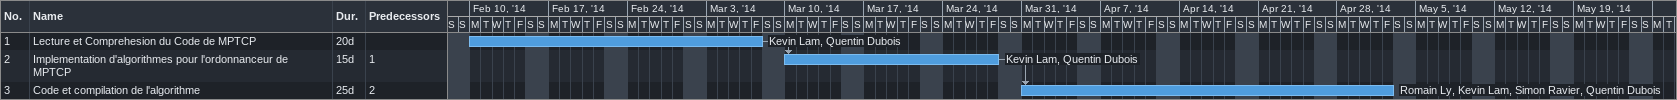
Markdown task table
| ID | Task | Duration | Start | Finish | Predecessors | Resources |
|---|---|---|---|---|---|---|
| 1 | Lecture et Comprehesion du Code de MPTCP | 20d | 2014-02-10 | 2014-03-07 |  | Kevin Lam, Quentin Dubois |
| 2 | Implementation d'algorithmes pour l'ordonnanceur de MPTCP | 15d | 2014-03-10 | 2014-03-28 | 1 | Kevin Lam, Quentin Dubois |
| 3 | Code et compilation de l'algorithme | 25d | 2014-03-31 | 2014-05-02 | 2 | Romain Ly, Kevin Lam, Simon Ravier, Quentin Dubois |
